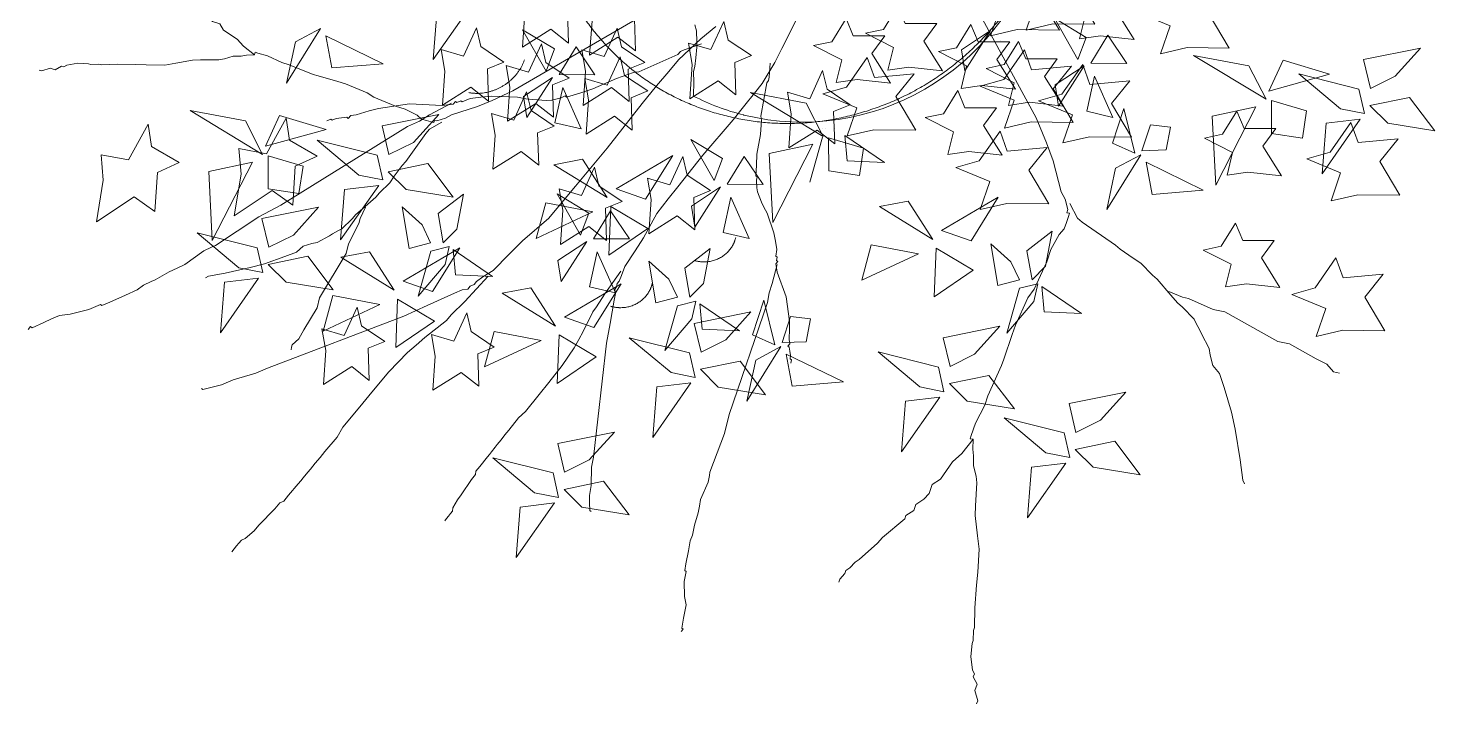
# Model space of a CAD drawing. Header units: millimetres. Extents: x 14385 to 129787, y 107826 to 186798.
# Drawn here: x 39178 to 40125, y 122905 to 123360 of the extents above; entities that cross this region are included whole.
import ezdxf

# ---------------------------------------------------------------- set-up
doc = ezdxf.new("R2010")
doc.units = ezdxf.units.MM
doc.header["$LTSCALE"] = 1000

# ---------------------------------------------------------------- blocks, each defined once
blk = doc.blocks.new('WWD')
at = {"color": 251, "linetype": 'Continuous', "lineweight": 5}
for p, q in [((-120.49, -83.54), (-105.52, -62.13)), ((-118.92, -63.71), (-120.49, -83.54)), ((-164.61, -71.31), (-177.99, -92.74)), ((-174.49, -76.58), (-164.61, -71.31)), ((135.55, -74.84), (123.12, -67.33)), ((123.12, -67.33), (132.29, -83.46)), ((-177.99, -92.74), (-174.49, -76.58)), ((-162.53, -74.21), (-160.17, -86.81)), ((-140.11, -85.15), (-162.53, -74.21)), ((-162.53, -74.21), (-162.53, -74.21)), ((-72.97, -79.36), (-85.4, -71.85)), ((-85.4, -71.85), (-76.23, -87.99)), ((98, -72.12), (86.66, -79.63)), ((87.97, -87.9), (98, -72.12)), ((98, -72.12), (98, -72.12)), ((102.03, -76.15), (102.03, -76.15)), ((132.29, -83.46), (135.55, -74.84)), ((137.39, -84.88), (144.09, -73.96)), ((144.09, -73.96), (151.45, -85.01)), ((-76.23, -87.99), (-72.97, -79.36)), ((-71.13, -89.41), (-64.43, -78.49)), ((-64.43, -78.49), (-57.07, -89.53)), ((86.66, -79.63), (87.97, -87.9)), ((177.67, -81.85), (199.39, -85.92)), ((206.12, -99.07), (177.67, -81.85)), ((177.67, -81.85), (177.67, -81.85)), ((244.36, -83.54), (266.6, -79.03)), ((266.6, -79.03), (256.7, -90)), ((-160.17, -86.81), (-140.11, -85.15)), ((-76.23, -87.99), (-76.23, -87.99)), ((134.78, -85.96), (123.44, -93.46)), ((124.75, -101.74), (134.78, -85.96)), ((132.29, -83.46), (132.29, -83.46)), ((134.78, -85.96), (134.78, -85.96)), ((151.45, -85.01), (137.39, -84.88)), ((137.39, -84.88), (137.39, -84.88)), ((199.39, -85.92), (206.12, -99.07)), ((207.19, -95.85), (212.79, -83.8)), ((212.79, -83.8), (231.03, -89.2)), ((247.06, -94.8), (244.36, -83.54)), ((-177.99, -92.74), (-177.99, -92.74)), ((-73.74, -90.48), (-85.08, -97.99)), ((-83.77, -106.26), (-73.74, -90.48)), ((-73.74, -90.48), (-73.74, -90.48)), ((-57.07, -89.53), (-71.13, -89.41)), ((-71.13, -89.41), (-71.13, -89.41)), ((-18.34, -92.54), (-18.42, -97.5)), ((123.44, -93.46), (124.75, -101.74)), ((138.81, -89.98), (135.78, -103.75)), ((146, -106.18), (138.81, -89.98)), ((138.81, -89.98), (138.81, -89.98)), ((231.03, -89.2), (207.19, -95.85)), ((218.9, -89.11), (242.51, -95.06)), ((235.28, -102.82), (218.9, -89.11)), ((218.9, -89.11), (218.9, -89.11)), ((256.7, -90), (247.06, -94.8)), ((-85.08, -97.99), (-83.77, -106.26)), ((-69.71, -94.51), (-72.74, -108.28)), ((-62.52, -110.71), (-69.71, -94.51)), ((-69.71, -94.51), (-69.71, -94.51)), ((-18.42, -97.5), (-18.48, -97.73)), ((-18.48, -97.73), (-18.48, -97.73)), ((3.99, -96.48), (25.71, -100.55)), ((32.44, -113.7), (3.99, -96.48)), ((3.99, -96.48), (3.99, -96.48)), ((207.19, -95.85), (207.19, -95.85)), ((242.51, -95.06), (244.67, -104.71)), ((246.81, -101.5), (262.35, -98.32)), ((247.06, -94.8), (247.06, -94.8)), ((262.35, -98.32), (272.3, -111.48)), ((-215.81, -103.51), (-194.09, -107.58)), ((-187.36, -120.73), (-215.81, -103.51)), ((-215.81, -103.51), (-215.81, -103.51)), ((25.71, -100.55), (32.44, -113.7)), ((135.78, -103.75), (146, -106.18)), ((145.86, -116.29), (150.27, -102.68)), ((150.27, -102.68), (154.65, -120.16)), ((202.11, -102.01), (184.96, -105.72)), ((186.36, -132.8), (202.11, -102.01)), ((202.11, -102.01), (202.11, -102.01)), ((208.27, -99.61), (221.95, -103.66)), ((208.3, -112.48), (208.27, -99.61)), ((208.27, -99.61), (208.27, -99.61)), ((221.95, -103.66), (220.37, -114.38)), ((244.67, -104.71), (235.28, -102.82)), ((253.79, -108.49), (246.81, -101.5)), ((246.81, -101.5), (246.81, -101.5)), ((-194.09, -107.58), (-187.36, -120.73)), ((-186.29, -117.51), (-180.69, -105.46)), ((-180.69, -105.46), (-162.45, -110.86)), ((-140.54, -109.5), (-118.3, -104.99)), ((-137.83, -120.77), (-140.54, -109.5)), ((-118.3, -104.99), (-128.19, -115.96)), ((-72.74, -108.28), (-62.52, -110.71)), ((1.25, -105.23), (1.32, -105.25)), ((157.45, -119.27), (160.76, -109.06)), ((160.76, -109.06), (168.65, -109.99)), ((168.65, -109.99), (166.97, -118.96)), ((184.96, -105.72), (186.36, -132.8)), ((228.1, -128.27), (243.07, -106.86)), ((229.67, -108.43), (228.1, -128.27)), ((243.07, -106.86), (229.67, -108.43)), ((243.07, -106.86), (243.07, -106.86)), ((272.3, -111.48), (253.79, -108.49)), ((-162.45, -110.86), (-186.29, -117.51)), ((-165.99, -115.08), (-142.39, -121.03)), ((-149.61, -128.78), (-165.99, -115.08)), ((-165.99, -115.08), (-165.99, -115.08)), ((-7.05, -122.34), (-19.48, -114.83)), ((-19.48, -114.83), (-10.31, -130.97)), ((27.26, -131.56), (32.2, -113.96)), ((32.11, -110.6), (32.11, -110.6)), ((33.51, -110.49), (33.51, -110.49)), ((34.59, -114.24), (48.27, -118.29)), ((34.62, -127.11), (34.59, -114.24)), ((34.59, -114.24), (34.59, -114.24)), ((37.06, -110.63), (37.06, -110.63)), ((40.93, -113.28), (41.8, -123.15)), ((56.43, -123.86), (40.93, -113.28)), ((40.93, -113.28), (40.93, -113.28)), ((220.37, -114.38), (208.3, -112.48)), ((-186.29, -117.51), (-186.29, -117.51)), ((-185.21, -121.27), (-171.53, -125.32)), ((-185.19, -134.13), (-185.21, -121.27)), ((-185.21, -121.27), (-185.21, -121.27)), ((-142.39, -121.03), (-140.22, -130.68)), ((-128.19, -115.96), (-137.83, -120.77)), ((-137.83, -120.77), (-137.83, -120.77)), ((-26.52, -121.08), (-48.74, -134.16)), ((-37.2, -138.21), (-26.52, -121.08)), ((28.43, -116.64), (11.28, -120.36)), ((11.28, -120.36), (12.68, -147.43)), ((12.68, -147.43), (28.43, -116.64)), ((28.43, -116.64), (28.43, -116.64)), ((48.27, -118.29), (46.69, -129.01)), ((157, -120.87), (143.61, -142.31)), ((154.65, -120.16), (145.86, -116.29)), ((147.12, -126.15), (157, -120.87)), ((154.65, -120.16), (154.65, -120.16)), ((166.97, -118.96), (157.45, -119.27)), ((157.45, -119.27), (157.45, -119.27)), ((-191.37, -123.67), (-208.52, -127.38)), ((-207.12, -154.46), (-191.37, -123.67)), ((-191.37, -123.67), (-191.37, -123.67)), ((-171.53, -125.32), (-173.12, -136.04)), ((-138.09, -127.47), (-122.55, -124.29)), ((-122.55, -124.29), (-112.6, -137.44)), ((-61.9, -122.61), (-73.15, -124.73)), ((-73.15, -124.73), (-52.21, -137.64)), ((-52.21, -137.64), (-61.9, -122.61)), ((-10.31, -130.97), (-7.05, -122.34)), ((-5.2, -132.38), (1.5, -121.47)), ((1.5, -121.47), (8.85, -132.51)), ((41.8, -123.15), (56.43, -123.86)), ((143.61, -142.31), (147.12, -126.15)), ((159.08, -123.78), (161.44, -136.37)), ((181.5, -134.72), (159.08, -123.78)), ((159.08, -123.78), (159.08, -123.78)), ((-208.52, -127.38), (-207.12, -154.46)), ((-140.22, -130.68), (-149.61, -128.78)), ((-131.1, -134.45), (-138.09, -127.47)), ((-138.09, -127.47), (-138.09, -127.47)), ((-10.31, -130.97), (-10.31, -130.97)), ((8.85, -132.51), (-5.2, -132.38)), ((-5.2, -132.38), (-5.2, -132.38)), ((27.26, -131.56), (27.26, -131.56)), ((46.69, -129.01), (34.62, -127.11)), ((-173.12, -136.04), (-185.19, -134.13)), ((-156.79, -154.24), (-141.83, -132.82)), ((-155.23, -134.4), (-156.79, -154.24)), ((-141.83, -132.82), (-155.23, -134.4)), ((-141.83, -132.82), (-141.83, -132.82)), ((-112.6, -137.44), (-131.1, -134.45)), ((-118.53, -143.91), (-108.58, -136.25)), ((-108.58, -136.25), (-111.21, -150)), ((-59.45, -143.69), (-71.88, -136.17)), ((-71.88, -136.17), (-62.71, -152.31)), ((-52.21, -137.64), (-52.21, -137.64)), ((-48.74, -134.16), (-37.2, -138.21)), ((-48.74, -134.16), (-48.74, -134.16)), ((-7.81, -133.46), (-19.16, -140.97)), ((-17.84, -149.24), (-7.81, -133.46)), ((-7.81, -133.46), (-7.81, -133.46)), ((-3.79, -137.49), (-6.82, -151.25)), ((3.4, -153.69), (-3.79, -137.49)), ((-3.79, -137.49), (-3.79, -137.49)), ((101.12, -137.44), (78.9, -150.53)), ((90.44, -154.57), (101.12, -137.44)), ((161.44, -136.37), (181.5, -134.72)), ((-187.64, -145.86), (-165.4, -141.35)), ((-165.4, -141.35), (-175.29, -152.32)), ((-129.88, -157.55), (-132.71, -141.21)), ((-132.71, -141.21), (-124.82, -148.28)), ((-76.34, -139.73), (-80.06, -153.67)), ((-80.06, -153.67), (-57.83, -143.26)), ((-57.83, -143.26), (-76.34, -139.73)), ((-57.83, -143.26), (-57.83, -143.26)), ((-57.61, -153.73), (-50.91, -142.81)), ((-51.63, -160.16), (-50.87, -141.13)), ((-50.91, -142.81), (-43.55, -153.85)), ((-50.87, -141.13), (-36.37, -149.74)), ((-50.87, -141.13), (-50.87, -141.13)), ((-19.16, -140.97), (-17.84, -149.24)), ((65.74, -138.97), (54.49, -141.09)), ((54.49, -141.09), (75.42, -154.01)), ((75.42, -154.01), (65.74, -138.97)), ((143.61, -142.31), (143.61, -142.31)), ((-184.93, -157.12), (-187.64, -145.86)), ((-124.82, -148.28), (-121.49, -155.3)), ((-116.54, -155.33), (-118.53, -143.91)), ((-62.71, -152.31), (-59.45, -143.69)), ((-213.09, -151.43), (-189.49, -157.38)), ((-196.71, -165.14), (-213.09, -151.43)), ((-213.09, -151.43), (-213.09, -151.43)), ((-175.29, -152.32), (-184.93, -157.12)), ((-111.21, -150), (-116.54, -155.33)), ((-62.71, -152.31), (-62.71, -152.31)), ((-43.55, -153.85), (-57.61, -153.73)), ((-57.61, -153.73), (-57.61, -153.73)), ((-36.37, -149.74), (-51.63, -160.16)), ((-6.82, -151.25), (3.4, -153.69)), ((75.42, -154.01), (75.42, -154.01)), ((78.9, -150.53), (90.44, -154.57)), ((78.9, -150.53), (78.9, -150.53)), ((112.33, -158.45), (122.29, -150.79)), ((122.29, -150.79), (119.65, -164.55)), ((-189.49, -157.38), (-187.33, -167.04)), ((-184.93, -157.12), (-184.93, -157.12)), ((-145.46, -158.88), (-156.71, -161)), ((-135.77, -173.92), (-145.46, -158.88)), ((-110.07, -157.35), (-132.3, -170.44)), ((-121.49, -155.3), (-129.88, -157.55)), ((-126.34, -176.25), (-121.4, -158.66)), ((-121.49, -155.3), (-121.49, -155.3)), ((-121.4, -158.66), (-114.21, -156.84)), ((-120.76, -174.49), (-110.07, -157.35)), ((-116.54, -155.33), (-116.54, -155.33)), ((-114.21, -156.84), (-115.83, -163.82)), ((-112.66, -157.97), (-111.8, -167.85)), ((-97.17, -168.55), (-112.66, -157.97)), ((-112.66, -157.97), (-112.66, -157.97)), ((-60.22, -154.8), (-71.56, -162.31)), ((-70.25, -170.58), (-60.22, -154.8)), ((-60.22, -154.8), (-60.22, -154.8)), ((-56.19, -158.83), (-59.22, -172.6)), ((-49, -175.03), (-56.19, -158.83)), ((-56.19, -158.83), (-56.19, -158.83)), ((-21.79, -165.27), (-11.83, -157.61)), ((-11.83, -157.61), (-14.47, -171.36)), ((51.3, -156.1), (47.58, -170.03)), ((47.58, -170.03), (69.81, -159.62)), ((69.81, -159.62), (51.3, -156.1)), ((69.81, -159.62), (69.81, -159.62)), ((76.01, -176.52), (76.77, -157.49)), ((76.77, -157.49), (91.27, -166.1)), ((76.77, -157.49), (76.77, -157.49)), ((100.98, -172.1), (98.16, -155.75)), ((98.16, -155.75), (106.04, -162.82)), ((114.33, -169.87), (112.33, -158.45)), ((-187.33, -167.04), (-196.71, -165.14)), ((-185.19, -163.82), (-169.65, -160.64)), ((-178.2, -170.81), (-185.19, -163.82)), ((-185.19, -163.82), (-185.19, -163.82)), ((-169.65, -160.64), (-159.7, -173.8)), ((-156.71, -161), (-135.77, -173.92)), ((-115.83, -163.82), (-126.34, -176.25)), ((-71.56, -162.31), (-70.25, -170.58)), ((-33.14, -178.91), (-35.96, -162.57)), ((-35.96, -162.57), (-28.08, -169.63)), ((-19.79, -176.69), (-21.79, -165.27)), ((106.04, -162.82), (109.38, -169.84)), ((119.65, -164.55), (114.33, -169.87)), ((-203.89, -190.59), (-188.93, -169.18)), ((-202.33, -170.76), (-203.89, -190.59)), ((-188.93, -169.18), (-202.33, -170.76)), ((-188.93, -169.18), (-188.93, -169.18)), ((-159.7, -173.8), (-178.2, -170.81)), ((-132.3, -170.44), (-120.76, -174.49)), ((-132.3, -170.44), (-132.3, -170.44)), ((-111.8, -167.85), (-97.17, -168.55)), ((-28.08, -169.63), (-24.74, -176.65)), ((91.27, -166.1), (76.01, -176.52)), ((109.38, -169.84), (100.98, -172.1)), ((109.38, -169.84), (109.38, -169.84)), ((114.33, -169.87), (114.33, -169.87)), ((-159.9, -176.01), (-163.62, -189.94)), ((-141.39, -179.53), (-159.9, -176.01)), ((-135.77, -173.92), (-135.77, -173.92)), ((-126.34, -176.25), (-126.34, -176.25)), ((-82.16, -172.96), (-93.42, -175.08)), ((-93.42, -175.08), (-72.48, -188)), ((-72.48, -188), (-82.16, -172.96)), ((-46.78, -171.43), (-69, -184.52)), ((-59.22, -172.6), (-49, -175.03)), ((-57.46, -188.56), (-46.78, -171.43)), ((-14.47, -171.36), (-19.79, -176.69)), ((104.52, -190.8), (109.46, -173.2)), ((109.46, -173.2), (116.65, -171.38)), ((116.65, -171.38), (115.04, -178.37)), ((118.2, -172.52), (119.06, -182.39)), ((133.7, -183.1), (118.2, -172.52)), ((118.2, -172.52), (118.2, -172.52)), ((-163.62, -189.94), (-141.39, -179.53)), ((-141.39, -179.53), (-141.39, -179.53)), ((-135.19, -196.44), (-134.43, -177.41)), ((-134.43, -177.41), (-119.93, -186.02)), ((-134.43, -177.41), (-134.43, -177.41)), ((-24.74, -176.65), (-33.14, -178.91)), ((-29.6, -197.61), (-24.66, -180.02)), ((-24.74, -176.65), (-24.74, -176.65)), ((-24.66, -180.02), (-17.47, -178.2)), ((-19.79, -176.69), (-19.79, -176.69)), ((-17.47, -178.2), (-19.08, -185.18)), ((-15.92, -179.33), (-15.06, -189.21)), ((-0.42, -189.91), (-15.92, -179.33)), ((-15.92, -179.33), (-15.92, -179.33)), ((4.72, -191.47), (9.14, -177.86)), ((9.14, -177.86), (13.51, -195.34)), ((115.04, -178.37), (104.52, -190.8)), ((-119.93, -186.02), (-135.19, -196.44)), ((-69, -184.52), (-57.46, -188.56)), ((-69, -184.52), (-69, -184.52)), ((-19.08, -185.18), (-29.6, -197.61)), ((-18.13, -186.97), (4.11, -182.47)), ((-15.42, -198.24), (-18.13, -186.97)), ((4.11, -182.47), (-5.78, -193.44)), ((16.31, -194.46), (19.62, -184.25)), ((19.62, -184.25), (27.51, -185.17)), ((27.51, -185.17), (25.83, -194.14)), ((119.06, -182.39), (133.7, -183.1)), ((-96.6, -190.09), (-100.32, -204.02)), ((-78.1, -193.61), (-96.6, -190.09)), ((-72.48, -188), (-72.48, -188)), ((-71.89, -210.52), (-71.13, -191.48)), ((-71.13, -191.48), (-56.64, -200.09)), ((-71.13, -191.48), (-71.13, -191.48)), ((-43.58, -192.55), (-19.98, -198.5)), ((-27.2, -206.26), (-43.58, -192.55)), ((-43.58, -192.55), (-43.58, -192.55)), ((-15.06, -189.21), (-0.42, -189.91)), ((13.51, -195.34), (4.72, -191.47)), ((79.46, -192.55), (101.7, -188.04)), ((82.17, -203.81), (79.46, -192.55)), ((101.7, -188.04), (91.81, -199.01)), ((104.52, -190.8), (104.52, -190.8)), ((-100.32, -204.02), (-78.1, -193.61)), ((-78.1, -193.61), (-78.1, -193.61)), ((-29.6, -197.61), (-29.6, -197.61)), ((-19.98, -198.5), (-17.81, -208.15)), ((-5.78, -193.44), (-15.42, -198.24)), ((-15.42, -198.24), (-15.42, -198.24)), ((15.86, -196.06), (2.48, -217.5)), ((5.98, -201.34), (15.86, -196.06)), ((13.51, -195.34), (13.51, -195.34)), ((25.83, -194.14), (16.31, -194.46)), ((16.31, -194.46), (16.31, -194.46)), ((54.01, -198.12), (77.61, -204.07)), ((70.39, -211.83), (54.01, -198.12)), ((54.01, -198.12), (54.01, -198.12)), ((-56.64, -200.09), (-71.89, -210.52)), ((-15.68, -204.94), (-0.14, -201.76)), ((-0.14, -201.76), (9.81, -214.92)), ((2.48, -217.5), (5.98, -201.34)), ((17.94, -198.96), (20.3, -211.56)), ((40.36, -209.9), (17.94, -198.96)), ((17.94, -198.96), (17.94, -198.96)), ((77.61, -204.07), (79.78, -213.73)), ((91.81, -199.01), (82.17, -203.81)), ((82.17, -203.81), (82.17, -203.81)), ((-17.81, -208.15), (-27.2, -206.26)), ((-8.69, -211.93), (-15.68, -204.94)), ((-15.68, -204.94), (-15.68, -204.94)), ((81.91, -210.52), (97.46, -207.33)), ((97.46, -207.33), (107.4, -220.49)), ((-34.38, -231.71), (-19.42, -210.29)), ((-32.82, -211.87), (-34.38, -231.71)), ((-19.42, -210.29), (-32.82, -211.87)), ((-19.42, -210.29), (-19.42, -210.29)), ((9.81, -214.92), (-8.69, -211.93)), ((20.3, -211.56), (40.36, -209.9)), ((79.78, -213.73), (70.39, -211.83)), ((88.9, -217.5), (81.91, -210.52)), ((81.91, -210.52), (81.91, -210.52)), ((128.84, -218.39), (151.08, -213.88)), ((151.08, -213.88), (141.19, -224.85)), ((2.48, -217.5), (2.48, -217.5)), ((63.21, -237.28), (78.17, -215.87)), ((64.77, -217.45), (63.21, -237.28)), ((78.17, -215.87), (64.77, -217.45)), ((78.17, -215.87), (78.17, -215.87)), ((107.4, -220.49), (88.9, -217.5)), ((131.55, -229.66), (128.84, -218.39)), ((103.39, -223.97), (126.99, -229.92)), ((119.77, -237.67), (103.39, -223.97)), ((103.39, -223.97), (103.39, -223.97)), ((141.19, -224.85), (131.55, -229.66)), ((-71.64, -234.04), (-49.4, -229.53)), ((-49.4, -229.53), (-59.29, -240.5)), ((126.99, -229.92), (129.16, -239.57)), ((131.55, -229.66), (131.55, -229.66)), ((-68.93, -245.3), (-71.64, -234.04)), ((131.3, -236.36), (146.84, -233.18)), ((138.28, -243.34), (131.3, -236.36)), ((131.3, -236.36), (131.3, -236.36)), ((146.84, -233.18), (156.78, -246.33)), ((-97.09, -239.61), (-73.49, -245.56)), ((-80.71, -253.32), (-97.09, -239.61)), ((-97.09, -239.61), (-97.09, -239.61)), ((-59.29, -240.5), (-68.93, -245.3)), ((112.59, -263.12), (127.55, -241.71)), ((127.55, -241.71), (114.15, -243.29)), ((129.16, -239.57), (119.77, -237.67)), ((127.55, -241.71), (127.55, -241.71)), ((-73.49, -245.56), (-71.33, -255.22)), ((-68.93, -245.3), (-68.93, -245.3)), ((114.15, -243.29), (112.59, -263.12)), ((156.78, -246.33), (138.28, -243.34)), ((-71.33, -255.22), (-80.71, -253.32)), ((-69.19, -252.01), (-53.65, -248.82)), ((-62.2, -258.99), (-69.19, -252.01)), ((-69.19, -252.01), (-69.19, -252.01)), ((-53.65, -248.82), (-43.7, -261.98)), ((-87.89, -278.77), (-72.93, -257.36)), ((-86.33, -258.94), (-87.89, -278.77)), ((-72.93, -257.36), (-86.33, -258.94)), ((-72.93, -257.36), (-72.93, -257.36)), ((-43.7, -261.98), (-62.2, -258.99))]:
    blk.add_line(p, q, dxfattribs=at)
at = {"color": 57, "linetype": 'Continuous', "lineweight": 5}
for p, q in [((-17.92, -69.9), (-17.22, -72.2)), ((-17.22, -72.2), (-17.1, -76.5)), ((-17.1, -76.5), (-17.04, -78.65)), ((-17.04, -78.65), (-17.56, -82.78)), ((-17.89, -86.26), (-18.46, -88.25)), ((-18.46, -88.25), (-18.34, -92.54)), ((-17.56, -82.78), (-17.89, -86.26))]:
    blk.add_line(p, q, dxfattribs=at)
for points in [[(69.8, -21.37), (115.98, -106.39), (120.02, -116.21), (122.58, -123.16), (125.78, -135.4), (127.27, -138.27), (128.34, -142.35), (127.92, -143.57), (129.08, -143.79), (128.66, -145), (127.83, -147.43), (126.99, -149.86), (125, -152.07), (121.75, -157.93), (120.08, -162.78), (115.15, -173.5), (112.74, -176.92), (107.82, -187.64), (106.56, -191.28), (103.22, -201), (102.39, -203.43), (97.05, -215.36), (95.79, -219.01), (92.12, -226.08), (92.12, -226.08), (90.45, -230.93), (90.04, -232.15), (91.2, -232.37), (91.1, -236.23), (91.43, -238.88), (91.34, -242.74), (92.41, -246.83), (92.73, -249.47), (92.13, -258.42), (92.04, -262.28), (93.01, -270.22), (93.66, -275.52), (93.06, -284.46), (92.55, -289.54), (91.95, -298.48), (91.77, -306.21), (91.35, -307.42), (91.25, -311.29), (90.84, -312.5), (90.33, -317.58), (90.98, -322.88), (91.72, -324.31), (91.3, -325.53), (92.79, -328.39), (91.95, -330.82), (93.02, -334.9), (92.61, -336.12)], [(-9.62, -70.53), (-15.53, -75.33), (-24.3, -83.55), (-28.11, -88.12), (-32.87, -93.82), (-38.57, -100.67), (-52.27, -118.25), (-64.63, -133.09), (-69.39, -138.8), (-75.1, -145.65), (-85.4, -154.56), (-90.74, -159.81), (-97.03, -166.21), (-101.04, -168.72), (-103.52, -170.55), (-104.47, -171.69), (-106, -172.38), (-106.96, -173.52), (-109.07, -173.75), (-112.13, -175.13), (-122.85, -179.93), (-132.03, -184.05), (-185.46, -204.44), (-190.06, -206.5), (-198.87, -209.03), (-203.47, -211.09), (-207.11, -212), (-210.75, -212.92), (-211.33, -212.47)], [(21.72, -68.26), (16.24, -79.16), (13.51, -84.61), (8.5, -92.91), (5.48, -96.71), (1.7, -101.45), (-2.84, -107.15), (-14.7, -121.05), (-24.53, -133.4), (-28.31, -138.15), (-32.84, -143.85), (-38.08, -153.45), (-41.34, -158.55), (-45.36, -164.6), (-46.58, -168.15), (-47.57, -170.4), (-48.33, -171.35), (-48.56, -172.65), (-49.32, -173.6), (-49.03, -175.25), (-49.5, -177.85), (-51.14, -186.95), (-52.55, -194.75), (-57.68, -239.4), (-58.38, -243.3), (-58.51, -250.5), (-59.21, -254.4), (-59.16, -257.35), (-59.11, -260.3), (-58.58, -260.66)], [(-190.51, -81.61), (-194.88, -78.29), (-197.32, -75.53), (-202.67, -71.93), (-204.14, -69.46), (-207.04, -68.61), (-208.75, -67.09), (-210.22, -64.62), (-212.15, -64.05), (-213.62, -61.58), (-214.59, -61.3), (-220.2, -54.55), (-221.91, -53.03), (-226.78, -47.52), (-227.52, -46.28), (-229.22, -44.76), (-229.96, -43.52), (-230.93, -43.24), (-232.63, -41.72), (-233.6, -41.44)], [(-17.86, -54.19), (-89.21, -95.79), (-97.39, -99.54), (-103.16, -101.95), (-113.28, -105.14), (-115.68, -106.49), (-119.05, -107.55), (-120.02, -107.27), (-120.25, -108.22), (-121.22, -107.94), (-123.16, -107.37), (-125.1, -106.81), (-126.8, -105.29), (-131.41, -102.93), (-135.28, -101.8), (-143.76, -98.3), (-146.43, -96.5), (-154.92, -93.01), (-157.82, -92.16), (-165.57, -89.9), (-167.5, -89.34), (-176.95, -85.56), (-179.86, -84.72), (-185.43, -82.07), (-185.43, -82.07), (-189.31, -80.94), (-190.28, -80.66), (-190.51, -81.61), (-193.65, -81.72), (-195.82, -82.11), (-198.96, -82.22), (-202.33, -83.28), (-204.5, -83.67), (-211.74, -83.61), (-214.88, -83.72), (-221.39, -84.89), (-225.73, -85.67), (-232.97, -85.6), (-237.08, -85.43), (-244.32, -85.36), (-250.6, -85.58), (-251.57, -85.3), (-254.71, -85.41), (-255.67, -85.12), (-259.78, -84.95), (-264.12, -85.73), (-265.32, -86.4), (-266.29, -86.12), (-268.69, -87.47), (-270.63, -86.9), (-274, -87.97), (-274.97, -87.68)], [(-15.32, -77.38), (-22.03, -79.67), (-23.56, -80.36), (-24.51, -81.5), (-39.82, -88.37), (-41.93, -88.6), (-48.64, -90.89), (-57.83, -95.01), (-63, -96.62), (-68.17, -98.22), (-68.75, -97.77), (-70.28, -98.45), (-73.93, -99.37), (-76.04, -99.6), (-81.42, -99.16), (-84.11, -98.93), (-87.38, -98.26), (-97.56, -97.82), (-101.79, -98.28), (-106.01, -98.75), (-109.07, -100.12), (-109.65, -99.66), (-111.18, -100.35), (-111.76, -99.9), (-112.71, -101.04), (-114.82, -101.27), (-116.93, -101.5), (-129.81, -100.84), (-141.89, -102.69), (-145.54, -103.61), (-150.71, -105.21), (-152.82, -105.44), (-153.77, -106.58), (-154.35, -106.13), (-156.46, -106.36), (-158.57, -106.59), (-160.1, -107.28), (-160.68, -106.82), (-162.22, -107.51)], [(11.71, -84.86), (11.29, -90.41), (11.06, -91.71), (10.3, -92.66), (7.96, -105.66), (8.24, -107.31), (7.83, -112.86), (6.42, -120.66), (6.24, -124.91), (6.06, -129.16), (6.58, -129.51), (6.35, -130.81), (6.4, -133.76), (6.69, -135.41), (8.3, -139.41), (9.11, -141.41), (10.44, -143.76), (13.15, -151.42), (13.73, -154.72), (14.3, -158.02), (13.83, -160.62), (14.36, -160.97), (14.12, -162.27), (14.64, -162.62), (13.89, -163.57), (14.17, -165.22), (14.46, -166.87), (17.98, -176.52), (19.18, -186.07), (19.24, -189.02), (19.06, -193.27), (19.34, -194.93), (18.59, -195.88), (19.11, -196.23), (19.4, -197.88), (19.68, -199.53), (19.45, -200.83), (19.97, -201.18), (19.74, -202.48)], [(-113.29, -100.58), (-121.9, -105.16), (-125.91, -107.67), (-130.51, -109.73), (-180.2, -140.6), (-188.81, -145.18), (-205.82, -156.38), (-207.35, -157.06), (-210.41, -158.44), (-217.86, -163.92), (-220.92, -165.3), (-223.98, -166.67), (-229.53, -169.87), (-231.06, -170.56), (-234.12, -171.93), (-236.6, -173.76), (-241.2, -175.82), (-247.32, -178.57), (-250.38, -179.94), (-250.96, -179.48), (-255.56, -181.54), (-262.84, -183.38), (-267.06, -183.85), (-270.13, -185.22), (-273.19, -186.59), (-277.78, -188.65), (-278.36, -188.2), (-279.31, -189.34)], [(-117.12, -108.11), (-121.92, -110.8), (-123.36, -112.43), (-131.23, -123.43), (-132.66, -125.06), (-135.77, -129.27), (-137.43, -131.85), (-141.5, -135.78), (-142.94, -137.41), (-148.21, -142.01), (-150.85, -144.31), (-152.28, -145.94), (-156.35, -149.87), (-157.55, -150.54), (-157.55, -150.54), (-158.76, -151.21), (-159.96, -151.88), (-161.16, -152.56), (-165.96, -155.25), (-168.13, -155.64), (-171.51, -156.7), (-174.14, -159), (-178.71, -160.74), (-186.66, -163.54), (-192.2, -164.99), (-202.08, -167.23), (-208.59, -168.4), (-208.59, -168.4), (-209.79, -169.07)], [(-147.01, -141.34), (-149.14, -145.83), (-149.61, -147.74), (-153.64, -155.77), (-154.58, -159.59), (-165.05, -176.99), (-165.98, -180.81), (-171.22, -189.52), (-173.12, -193.05), (-175.76, -195.35), (-175.99, -196.31), (-176.22, -197.26), (-176.22, -197.26)], [(129.17, -139.92), (132.15, -145.66), (134.05, -147.31), (147.06, -156.23), (148.96, -157.88), (153.93, -161.4), (157, -163.28), (161.55, -168.01), (163.46, -169.67), (168.75, -175.84), (171.4, -178.93), (173.3, -180.58), (177.86, -185.32), (178.6, -186.75), (178.6, -186.75), (179.34, -188.18), (180.09, -189.62), (180.83, -191.05), (183.8, -196.79), (184.13, -199.43), (185.2, -203.52), (187.84, -206.6), (189.66, -212.12), (192.54, -221.72), (193.93, -228.45), (195.98, -240.47), (196.95, -248.42), (196.95, -248.42), (197.7, -249.85)], [(14.41, -163.92), (12.48, -171.37), (11.26, -174.92), (10.55, -178.82), (-4.38, -222.72), (-6.31, -230.17), (-11.96, -245.32), (-12.2, -246.62), (-12.67, -249.22), (-15.64, -255.97), (-16.11, -258.57), (-16.58, -261.17), (-18.04, -266.02), (-18.27, -267.32), (-18.74, -269.92), (-19.73, -272.17), (-20.43, -276.07), (-21.37, -281.27), (-21.84, -283.87), (-21.32, -284.22), (-22.02, -288.12), (-21.92, -294.02), (-21.34, -297.32), (-21.81, -299.92), (-22.28, -302.52), (-22.98, -306.43), (-22.46, -306.78), (-23.22, -307.73)], [(-98.93, -168.49), (-108.07, -178.31), (-113.41, -183.56), (-115.31, -185.85), (-123.71, -192.47), (-127.14, -195.44), (-130.58, -198.41), (-137.82, -205.95), (-144.48, -213.94), (-149.23, -219.65), (-155.89, -227.64), (-158.17, -231.52), (-162.92, -237.23), (-164.83, -239.51), (-166.73, -241.79), (-168.63, -244.08), (-169.58, -245.22), (-171.49, -247.5), (-172.44, -248.64), (-173.39, -249.79), (-177.2, -254.35), (-179.1, -256.64), (-180.63, -257.32), (-182.53, -259.61), (-188.82, -266), (-190.72, -268.28), (-194.16, -271.25), (-195.69, -271.94), (-196.64, -273.08), (-197.59, -274.22), (-198.54, -275.36), (-199.49, -276.51)], [(-46.87, -166.5), (-53.15, -175.39), (-56.41, -180.49), (-57.92, -182.39), (-61.65, -190.09), (-63.39, -193.29), (-65.14, -196.49), (-69.91, -203.49), (-75.2, -210.14), (-78.98, -214.89), (-84.28, -221.54), (-87.06, -224.04), (-90.84, -228.79), (-92.36, -230.69), (-93.87, -232.59), (-95.38, -234.49), (-96.14, -235.44), (-97.65, -237.34), (-98.4, -238.29), (-99.16, -239.24), (-102.18, -243.04), (-103.7, -244.94), (-103.93, -246.24), (-105.44, -248.14), (-109.46, -254.18), (-110.97, -256.08), (-112.72, -259.28), (-112.95, -260.58), (-113.71, -261.53), (-114.46, -262.48), (-115.22, -263.43), (-115.97, -264.38)], [(168.01, -174.41), (173.4, -176.71), (175.72, -177.15), (185.33, -181.55), (189.98, -182.43), (210.69, -194.09), (215.34, -194.97), (225.7, -200.8), (229.92, -202.89), (232.57, -205.98), (233.73, -206.2), (234.89, -206.42), (234.89, -206.42)], [(91.2, -232.37), (86.79, -238), (83.21, -241.21), (78.38, -248.06), (75.22, -250.05), (73.97, -253.7), (71.97, -255.91), (68.81, -257.9), (67.98, -260.33), (64.82, -262.32), (64.4, -263.54), (55.67, -270.95), (53.68, -273.16), (46.52, -279.57), (44.95, -280.57), (42.95, -282.78), (41.37, -283.77), (40.95, -284.99), (38.96, -287.2), (38.54, -288.42)]]:
    blk.add_lwpolyline(points, dxfattribs=at)
at = {"color": 251, "linetype": 'Continuous', "lineweight": 5}
for points in [[(108.57, -71.77), (125.05, -71.94), (117.19, -58.73), (124.38, -49.83), (108.72, -51.27), (105.91, -43.41), (97.77, -55.07), (88.58, -57.74), (101.87, -63.18), (98.09, -74.19), (108.57, -71.77)], [(122.49, -69.52), (138.97, -69.69), (131.11, -56.48), (138.31, -47.58), (122.65, -49.03), (119.84, -41.17), (111.69, -52.83), (102.51, -55.49), (115.8, -60.93), (112.01, -71.94), (122.49, -69.52)], [(-84.49, -65.22), (-85.42, -78.63), (-74.3, -71.61), (-67.4, -77.04), (-67.83, -64.37), (-61.3, -61.71), (-70.4, -55.64), (-72.13, -48.29), (-77.19, -59.36), (-85.96, -56.81), (-84.49, -65.22)], [(-58.21, -68.31), (-59.14, -81.73), (-48.02, -74.7), (-41.12, -80.14), (-41.55, -67.47), (-35.03, -64.81), (-44.12, -58.74), (-45.86, -51.39), (-50.91, -62.46), (-59.69, -59.9), (-58.21, -68.31)], [(141.17, -74.17), (154.33, -75.62), (147.04, -63.98), (152.09, -57.12), (139.72, -57.08), (136.87, -50.3), (131.27, -59.38), (124.15, -60.88), (135.17, -66.47), (133, -75.36), (141.17, -74.17)], [(175.15, -78.82), (191.63, -79), (183.77, -65.79), (190.96, -56.88), (175.31, -58.33), (172.5, -50.47), (164.35, -62.13), (155.16, -64.8), (168.46, -70.23), (164.67, -81.25), (175.15, -78.82)], [(66.03, -86.49), (79.18, -87.94), (71.89, -76.29), (76.95, -69.43), (64.57, -69.4), (61.72, -62.62), (56.12, -71.7), (49, -73.19), (60.02, -78.79), (57.85, -87.67), (66.03, -86.49)], [(-115.91, -87.99), (-116.84, -101.4), (-105.72, -94.38), (-98.82, -99.81), (-99.25, -87.14), (-92.72, -84.48), (-101.82, -78.41), (-103.55, -71.06), (-108.61, -82.13), (-117.38, -79.58), (-115.91, -87.99)], [(-60.7, -88.11), (-61.62, -101.53), (-50.5, -94.5), (-43.6, -99.93), (-44.04, -87.27), (-37.51, -84.61), (-46.61, -78.54), (-48.34, -71.19), (-53.39, -82.26), (-62.17, -79.7), (-60.7, -88.11)], [(-18.91, -85.47), (-19.84, -98.88), (-8.72, -91.86), (-1.82, -97.29), (-2.25, -84.62), (4.27, -81.96), (-4.82, -75.89), (-6.55, -68.54), (-11.61, -79.61), (-20.39, -77.06), (-18.91, -85.47)], [(45.71, -91.28), (58.87, -92.73), (51.58, -81.09), (56.63, -74.23), (44.26, -74.19), (41.41, -67.41), (35.81, -76.49), (28.69, -77.99), (39.71, -83.58), (37.54, -92.47), (45.71, -91.28)], [(94.68, -93.65), (107.84, -95.1), (100.55, -83.45), (105.6, -76.59), (93.22, -76.56), (90.37, -69.78), (84.78, -78.86), (77.66, -80.35), (88.68, -85.94), (86.51, -94.83), (94.68, -93.65)], [(113.33, -100.27), (126.49, -101.72), (119.2, -90.08), (124.25, -83.22), (111.87, -83.18), (109.02, -76.4), (103.43, -85.48), (96.31, -86.98), (107.33, -92.57), (105.16, -101.46), (113.33, -100.27)], [(-90.41, -94.28), (-91.34, -107.69), (-80.22, -100.67), (-73.32, -106.1), (-73.75, -93.43), (-67.22, -90.77), (-76.32, -84.7), (-78.05, -77.35), (-83.11, -88.42), (-91.89, -85.87), (-90.41, -94.28)], [(-59.53, -99.33), (-60.46, -112.74), (-49.34, -105.72), (-42.44, -111.15), (-42.87, -98.49), (-36.34, -95.83), (-45.44, -89.76), (-47.17, -82.41), (-52.23, -93.48), (-61, -90.92), (-59.53, -99.33)], [(52.34, -111.01), (68.82, -111.19), (60.96, -97.98), (68.16, -89.07), (52.5, -90.52), (49.69, -82.66), (41.54, -94.32), (32.36, -96.98), (45.65, -102.42), (41.86, -113.43), (52.34, -111.01)], [(114.03, -107.98), (130.51, -108.15), (122.65, -94.94), (129.85, -86.04), (114.19, -87.48), (111.38, -79.63), (103.23, -91.28), (94.04, -93.95), (107.34, -99.39), (103.55, -110.4), (114.03, -107.98)], [(19.87, -104.75), (18.94, -118.16), (30.06, -111.14), (36.96, -116.57), (36.53, -103.9), (43.06, -101.24), (33.96, -95.17), (32.23, -87.83), (27.17, -98.9), (18.4, -96.34), (19.87, -104.75)], [(136.85, -113.75), (153.33, -113.92), (145.47, -100.71), (152.67, -91.81), (137.01, -93.25), (134.2, -85.39), (126.06, -97.05), (116.87, -99.72), (130.16, -105.16), (126.37, -116.17), (136.85, -113.75)], [(-96.19, -113.12), (-97.11, -126.53), (-86, -119.51), (-79.09, -124.94), (-79.53, -112.27), (-73, -109.61), (-82.1, -103.54), (-83.83, -96.2), (-88.88, -107.26), (-97.66, -104.71), (-96.19, -113.12)], [(89.49, -119.51), (102.65, -120.96), (95.36, -109.32), (100.41, -102.46), (88.03, -102.42), (85.18, -95.64), (79.59, -104.72), (72.47, -106.22), (83.49, -111.81), (81.32, -120.7), (89.49, -119.51)], [(198.98, -127.61), (212.14, -129.06), (204.85, -117.42), (209.9, -110.56), (197.53, -110.52), (194.68, -103.74), (189.08, -112.82), (181.96, -114.32), (192.98, -119.91), (190.81, -128.8), (198.98, -127.61)], [(-249.83, -130.83), (-252.57, -147.16), (-237.68, -137.33), (-229.58, -143.07), (-228.65, -127.8), (-220.08, -123.8), (-230.88, -117.55), (-232.21, -108.87), (-239.9, -122.87), (-250.71, -120.83), (-249.83, -130.83)], [(-195.76, -128.38), (-198.5, -144.71), (-183.6, -134.88), (-175.51, -140.62), (-174.57, -125.35), (-166, -121.35), (-176.8, -115.1), (-178.13, -106.42), (-185.82, -120.42), (-196.63, -118.38), (-195.76, -128.38)], [(242.05, -136.5), (258.53, -136.68), (250.67, -123.47), (257.86, -114.56), (242.2, -116.01), (239.39, -108.15), (231.25, -119.81), (222.06, -122.48), (235.35, -127.91), (231.57, -138.93), (242.05, -136.5)], [(104.43, -139.89), (120.91, -140.06), (113.05, -126.85), (120.25, -117.95), (104.59, -119.39), (101.78, -111.53), (93.64, -123.19), (84.45, -125.86), (97.74, -131.29), (93.95, -142.31), (104.43, -139.89)], [(-69.6, -142.61), (-70.53, -156.02), (-59.41, -149), (-52.51, -154.43), (-52.94, -141.76), (-46.41, -139.1), (-55.51, -133.03), (-57.24, -125.69), (-62.3, -136.75), (-71.07, -134.2), (-69.6, -142.61)], [(-34.99, -138.41), (-35.91, -151.82), (-24.79, -144.8), (-17.89, -150.23), (-18.32, -137.56), (-11.8, -134.9), (-20.89, -128.83), (-22.63, -121.49), (-27.68, -132.56), (-36.46, -130), (-34.99, -138.41)], [(198.41, -171.48), (211.56, -172.93), (204.27, -161.29), (209.33, -154.43), (196.95, -154.39), (194.1, -147.61), (188.5, -156.69), (181.38, -158.19), (192.4, -163.78), (190.23, -172.67), (198.41, -171.48)], [(236.18, -189.64), (252.66, -189.81), (244.8, -176.6), (251.99, -167.7), (236.33, -169.14), (233.52, -161.28), (225.38, -172.94), (216.19, -175.61), (229.48, -181.05), (225.7, -192.06), (236.18, -189.64)], [(-162.64, -197.51), (-163.56, -210.92), (-152.44, -203.9), (-145.54, -209.33), (-145.97, -196.67), (-139.45, -194.01), (-148.54, -187.94), (-150.28, -180.59), (-155.33, -191.66), (-164.11, -189.1), (-162.64, -197.51)], [(-119.7, -199.76), (-120.62, -213.18), (-109.5, -206.15), (-102.6, -211.59), (-103.03, -198.92), (-96.51, -196.26), (-105.6, -190.19), (-107.34, -182.84), (-112.39, -193.91), (-121.17, -191.35), (-119.7, -199.76)]]:
    blk.add_lwpolyline(points, dxfattribs=at)
for centre, radius, start, end in [((24.2, -11.99), 96.03, 256.2178, 343.8114), ((21.79, -21.49), 86.22, 242.1549, 256.2178)]:
    blk.add_arc(centre, radius, start, end, dxfattribs=at)
at = {"color": 57, "linetype": 'Continuous', "lineweight": 5}
blk.add_open_spline([(96.7, 66.33), (77.96, 85.07), (25.82, 97.86), (-27, 82.53), (-66.35, 43.18), (-81.68, -9.64), (-68.89, -61.78), (-31.41, -99.27), (20.73, -112.06), (73.55, -96.72), (112.9, -57.37), (128.23, -4.55), (115.44, 47.58), (96.7, 66.33)], degree=2, dxfattribs=at)
at = {"color": 251, "linetype": 'Continuous', "lineweight": 5}
for points in [[(-106.46, -96.46), (-102.09, -97.29), (-93.07, -94.45), (-86.16, -87.89), (-84.7, -83.63)], [(-18.21, -162.26), (-14.66, -163.29), (-7.68, -161.64), (-2.68, -156.72), (-1.84, -153.28)], [(-50.94, -180.22), (-47.4, -181.25), (-40.42, -179.6), (-35.41, -174.68), (-34.57, -171.24)]]:
    blk.add_open_spline(points, degree=2, dxfattribs=at)

msp = doc.modelspace()

# ---------------------------------------------------------------- block references
at = {"xscale": 1.716000000014901, "yscale": 1.716000000014901, "zscale": 1.716000000014901}
msp.add_blockref('WWD', (39657.25, 123481.85), dxfattribs=at)

doc.saveas('drawing.dxf')
